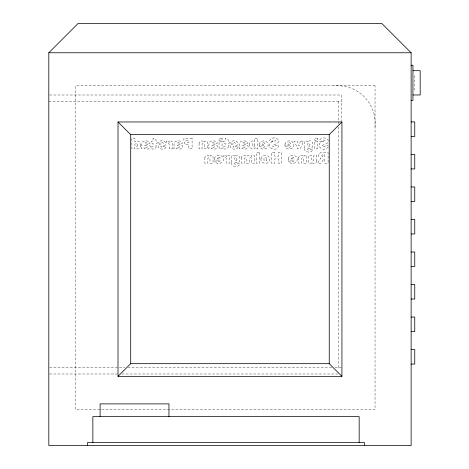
<?xml version="1.0" encoding="UTF-8"?>
<svg xmlns="http://www.w3.org/2000/svg" width="469" height="469" viewBox="0 0 469 469"><rect width="100%" height="100%" fill="white"/><g stroke="black" fill="none" stroke-linecap="round" stroke-linejoin="round"><path stroke-width="0.35" stroke-dasharray="2.35 1.76" d="M375.036 127.058L375.165 121.506L374.479 116.001A37.778 37.778 0 0 0 344.844 86.366L339.333 85.68L333.787 85.809M328.364 146.785C321.969 154.237 313.075 142.283 325.21 141.046L325.199 140.477C324.46 139.451 322.531 140.038 322.496 141.339L319.383 141.157C319.752 137.007 326.799 136.86 328.206 140.301C329.32 144.37 323.581 143.62 322.238 145.824C322.608 147.712 325.756 146.967 325.586 145.109L328.101 145.267M49.544 95.008L341.385 95.008L341.385 121.102M48.811 101.351L341.385 101.351M49.544 367.649L124.936 367.649M127.861 367.649L332.081 367.649M335.007 367.649L341.385 367.649M49.544 373.992L117.567 373.992M121.958 373.992L337.727 373.992M414.754 75.585L414.754 90.077M338.665 101.351L338.665 124.027M338.665 126.952L338.665 367.649M231.41 162.772C230.824 167.327 239.899 167.89 239.712 163.376L236.833 163.704L236.13 164.426L235.116 164.396L234.477 163.669L234.4 161.77C241.928 167.415 241.312 150.18 234.189 156.605L234.189 155.456L231.41 155.456L231.41 162.772M304.428 148.415C303.842 152.97 312.917 153.533 312.735 149.019L309.851 149.347L309.147 150.068L308.133 150.039L307.494 149.312L307.418 147.413C314.945 153.052 314.33 135.822 307.207 142.242L307.207 141.099L304.428 141.099L304.428 148.415M156.025 145.994C156.623 148.884 153.41 149.552 151.305 148.779L151.522 146.727L152.953 146.668L153.046 143.274L151.417 143.274L151.417 141.099L153.046 141.099L153.046 138.156L156.025 139.68L156.025 141.099L157.115 141.099L157.115 143.274L156.025 143.274L156.025 145.994M228.186 145.994C228.784 148.884 225.577 149.552 223.473 148.779L223.69 146.727L225.12 146.668L225.214 143.274L223.578 143.274L223.578 141.099L225.214 141.099L225.214 138.156L228.186 139.68L228.186 141.099L229.282 141.099L229.282 143.274L228.186 143.274L228.186 145.994M241.394 157.602L241.347 163.2L244.32 163.2L244.372 158.334L245.269 157.607L246.348 158.481L246.43 163.2L249.402 163.2C249.971 161.916 248.06 157.273 250.809 157.69L251.431 158.493L251.513 163.2L254.485 163.2L254.485 155.456L251.718 155.456L251.718 156.587C250.587 154.987 247.661 154.694 246.682 156.587C245.369 154.588 241.5 154.887 241.394 157.602M199.091 143.203L199.044 148.843L202.028 148.843L202.098 143.96L203.054 143.25L204.185 144.229L204.267 148.843L207.234 148.843L207.234 141.099L204.472 141.099L204.472 142.359C203.241 140.26 199.231 140.436 199.091 143.203M204.889 157.566L204.842 163.2L207.826 163.2L207.89 158.323L208.852 157.607L209.977 158.586L210.065 163.2L213.032 163.2L213.032 155.456L210.264 155.456L210.264 156.722C209.039 154.618 205.029 154.793 204.889 157.566M298.63 157.566L298.589 163.2L301.573 163.2L301.637 158.323L302.599 157.607L303.724 158.586L303.806 163.2L306.773 163.2L306.773 155.456L304.012 155.456L304.012 156.722C302.781 154.618 298.776 154.793 298.63 157.566M316.763 160.386C317.249 163.523 312.782 164.408 311.346 161.946L311.346 163.2L308.579 163.2L308.579 155.456L311.545 155.456L311.627 160.081L312.753 161.06L313.714 160.339L313.784 155.456L316.763 155.456L316.763 160.386M140.413 144.892C141.005 148.093 136.667 150.666 134.667 147.7L134.667 148.843L131.889 148.843L131.889 138.156L134.884 138.156L134.884 141.861C137.048 139.533 140.958 141.884 140.413 144.892M249.35 143.965C248.148 147.354 252.68 151.012 255.042 147.7L255.042 148.843L257.815 148.843L257.815 138.156L254.819 138.156L254.819 141.861C253.02 139.879 249.408 141.292 249.35 143.965M260.969 158.545C259.75 163.828 268.696 165.287 269.716 160.257C271.152 154.84 261.79 153.293 260.969 158.545M141.82 147.196L141.45 148.843L144.235 148.843L144.552 147.893C145.988 149.312 149.083 149.629 150.186 147.659C151.264 144.329 146.733 144.382 144.722 143.672L144.95 142.91L145.742 142.687L146.838 142.922L147.295 143.608L150.133 143.309C149.775 140.882 146.826 140.788 144.927 140.964C141.503 140.694 141.415 144.845 141.82 147.196M174.157 147.196L173.782 148.843L176.567 148.843L176.889 147.893C178.32 149.312 181.421 149.629 182.523 147.659C183.602 144.329 179.064 144.382 177.059 143.672L177.282 142.91L178.079 142.687L179.17 142.922L179.633 143.608L182.464 143.309C182.113 140.882 179.164 140.788 177.259 140.964C173.835 140.694 173.753 144.845 174.157 147.196M209.016 147.196L208.641 148.843L211.425 148.843L211.748 147.893C213.178 149.312 216.279 149.629 217.376 147.659C218.46 144.329 213.923 144.382 211.912 143.672L212.14 142.91L212.938 142.687L214.028 142.922L214.485 143.608L217.323 143.309C216.965 140.882 214.022 140.788 212.117 140.964C208.693 140.694 208.611 144.845 209.016 147.196M239.694 147.196L239.319 148.843L242.104 148.843L242.426 147.893C243.862 149.312 246.958 149.629 248.06 147.659C249.139 144.329 244.601 144.382 242.596 143.672L242.819 142.91L243.616 142.687L244.707 142.922L245.17 143.608L248.001 143.309C247.65 140.882 244.701 140.788 242.801 140.964C239.372 140.694 239.29 144.845 239.694 147.196M214.521 158.346L214.392 160.064L220.342 160.064L219.955 161.131L218.835 161.635L217.487 160.926L214.562 161.195C216.637 165.246 224.545 163.482 223.291 158.481C222.628 154.254 215.271 154.113 214.521 158.346M259.322 143.983L259.193 145.707L265.143 145.707L264.756 146.774L263.637 147.278L262.288 146.568L259.363 146.838C261.438 150.889 269.347 149.124 268.092 144.124C267.43 139.891 260.072 139.756 259.322 143.983M285.041 143.983L284.918 145.707L290.868 145.707L290.481 146.774L289.355 147.278L288.007 146.568L285.088 146.838C287.163 150.889 295.065 149.124 293.811 144.124C293.154 139.891 285.797 139.756 285.041 143.983M288.347 158.346L288.218 160.064L294.169 160.064L293.782 161.131L292.662 161.635L291.313 160.926L288.388 161.195C290.463 165.246 298.372 163.482 297.117 158.481C296.455 154.254 289.097 154.113 288.347 158.346M278.551 141.099C278.627 144.663 273.65 143.549 272.466 145.824C272.835 147.712 275.983 146.967 275.813 145.109L278.955 145.308C275.526 155.544 261.362 142.916 275.438 141.046L275.426 140.477C274.682 139.451 272.753 140.038 272.718 141.339L269.605 141.157C269.951 136.743 278.176 136.807 278.551 141.099M137.446 145.015L137.083 146.404L135.67 146.733L134.961 145.818L134.961 144.153L135.688 143.256L136.702 143.25L137.446 145.015M254.843 144.95L254.04 146.733L252.621 146.404L252.351 144.124L253.008 143.25L254.462 143.59L254.843 144.95M266.832 159.343L266.41 160.873L264.774 161.248L263.994 160.246L263.994 158.44L264.774 157.449L265.929 157.449L266.832 159.343M236.98 159.214L236.622 160.457C234.166 162.432 233.427 156.652 236.247 157.537L236.98 159.214M309.997 144.857L309.64 146.099C307.183 148.069 306.445 142.295 309.264 143.18L309.997 144.857M318.586 154.536L318.844 157.015L321.048 158.487L319.659 159.442L317.595 163.2L321.329 163.2L323.411 159.413L324.501 158.862L324.794 163.2L328.107 163.2L328.107 152.513L320.263 152.777L318.586 154.536M158.141 145.695C157.508 149.851 165.334 150.35 166.272 146.691L163.329 146.416L162.819 147.166L161.946 147.389L160.826 146.926L161.096 146.17C171.343 145.853 162.186 136.42 158.305 142.998L161.119 143.274L162.327 142.494L163.294 143.104L163.001 143.532L159.53 144.264L158.141 145.695M230.302 145.695C229.675 149.851 237.502 150.35 238.44 146.691L235.491 146.416L234.981 147.166L234.107 147.389L232.993 146.926L233.263 146.17C243.511 145.853 234.348 136.42 230.472 142.998L233.286 143.274L234.494 142.494L235.456 143.104L235.162 143.532L231.692 144.264L230.302 145.695M321.863 155.286L322.226 156.582L324.794 156.845L324.794 154.67L322.578 154.741L321.863 155.286M147.389 146.574C146.879 148.38 144.053 146.768 144.722 145.167L146.738 145.795L147.389 146.574M179.727 146.574C179.211 148.38 176.391 146.768 177.059 145.167L179.07 145.795L179.727 146.574M214.585 146.574C214.069 148.38 211.243 146.768 211.912 145.167L213.928 145.795L214.585 146.574M245.264 146.574C244.748 148.38 241.928 146.768 242.596 145.167L244.607 145.795L245.264 146.574M217.569 157.906L217.411 158.645L220.336 158.645L219.498 157.179L218.308 157.133L217.569 157.906M262.376 143.549L262.212 144.288L265.137 144.288L264.299 142.822L263.109 142.775L262.376 143.549M288.095 143.549L287.937 144.288L290.862 144.288L290.024 142.822L288.834 142.775L288.095 143.549M291.396 157.906L291.237 158.645L294.163 158.645L293.324 157.179L292.134 157.133L291.396 157.906M300.424 141.099L298.917 146.006L297.364 141.099L294.368 141.099L297.657 148.843L300.289 148.843L303.507 141.099L300.424 141.099M166.999 141.028L166.255 141.333L167.169 143.45L168.518 143.35L169.11 144.124L169.368 148.843L172.346 148.843L172.346 141.099L169.567 141.099L169.567 142.371L168.74 141.233L166.999 141.028M224.241 155.386L223.49 155.69L224.411 157.807L225.759 157.707L226.345 158.481L226.603 163.2L229.587 163.2L229.587 155.456L226.808 155.456L226.808 156.728L225.982 155.591L224.241 155.386M375.036 85.809L75.579 85.809L75.579 409.718L375.036 409.718L375.036 85.809M192.085 138.156L183.918 138.156L183.918 140.454L188.767 140.454L188.767 142.318L184.628 142.318L184.628 144.475L188.767 144.475L188.767 148.843L192.085 148.843L192.085 138.156M222.054 138.156L219.087 138.156L219.087 140.172L222.054 140.172L222.054 138.156M317.454 138.156L314.488 138.156L314.488 140.172L317.454 140.172L317.454 138.156M222.054 141.099L219.087 141.099L219.087 148.843L222.054 148.843L222.054 141.099M317.454 141.099L314.488 141.099L314.488 148.843L317.454 148.843L317.454 141.099M259.38 152.513L256.402 152.513L256.402 163.2L259.38 163.2L259.38 152.513M274.752 152.513L271.44 152.513L271.44 163.2L274.752 163.2L274.752 158.88L278.363 158.88L278.363 163.2L281.664 163.2L281.664 152.513L278.363 152.513L278.363 156.253L274.752 156.253L274.752 152.513"/><path stroke-width="0.7" d="M48.811 52.763L78.124 23.45L381.819 23.45L411.131 52.763L411.131 445.55L48.811 445.55L48.811 52.763L411.131 52.763M341.924 376.349L329.244 363.668L329.244 134.644L341.924 121.963L118.012 121.963L118.012 376.349L341.924 376.349L341.924 121.963M118.012 376.349L130.699 363.668L130.699 134.644L118.012 121.963M411.131 65.261L412.943 65.261L412.943 100.407L411.131 100.407M412.943 70.696L420.189 70.696L420.189 94.973L412.943 94.973M411.131 121.922L414.754 121.922L414.754 136.415L411.131 136.415M130.699 134.644L329.244 134.644M411.131 154.442L414.754 154.442L414.754 168.934L411.131 168.934M411.131 186.967L414.754 186.967L414.754 201.459L411.131 201.459M411.131 219.492L414.754 219.498L414.754 233.978L411.131 233.978M411.131 252.011L414.754 252.011L414.754 266.503L411.131 266.503M411.131 284.536L414.754 284.536L414.754 299.029L411.131 299.029M411.131 317.056L414.754 317.056L414.754 331.548L411.131 331.548M411.131 349.581L414.754 349.581L414.754 364.073L411.131 364.073M130.699 363.668L329.244 363.668M364.601 445.55L364.601 442.654L87.427 442.654L87.427 445.55M359.166 442.654L359.166 416.566L92.862 416.566L92.862 442.654M168.951 416.566L168.951 403.885L100.108 403.885L100.108 416.566"/></g></svg>
